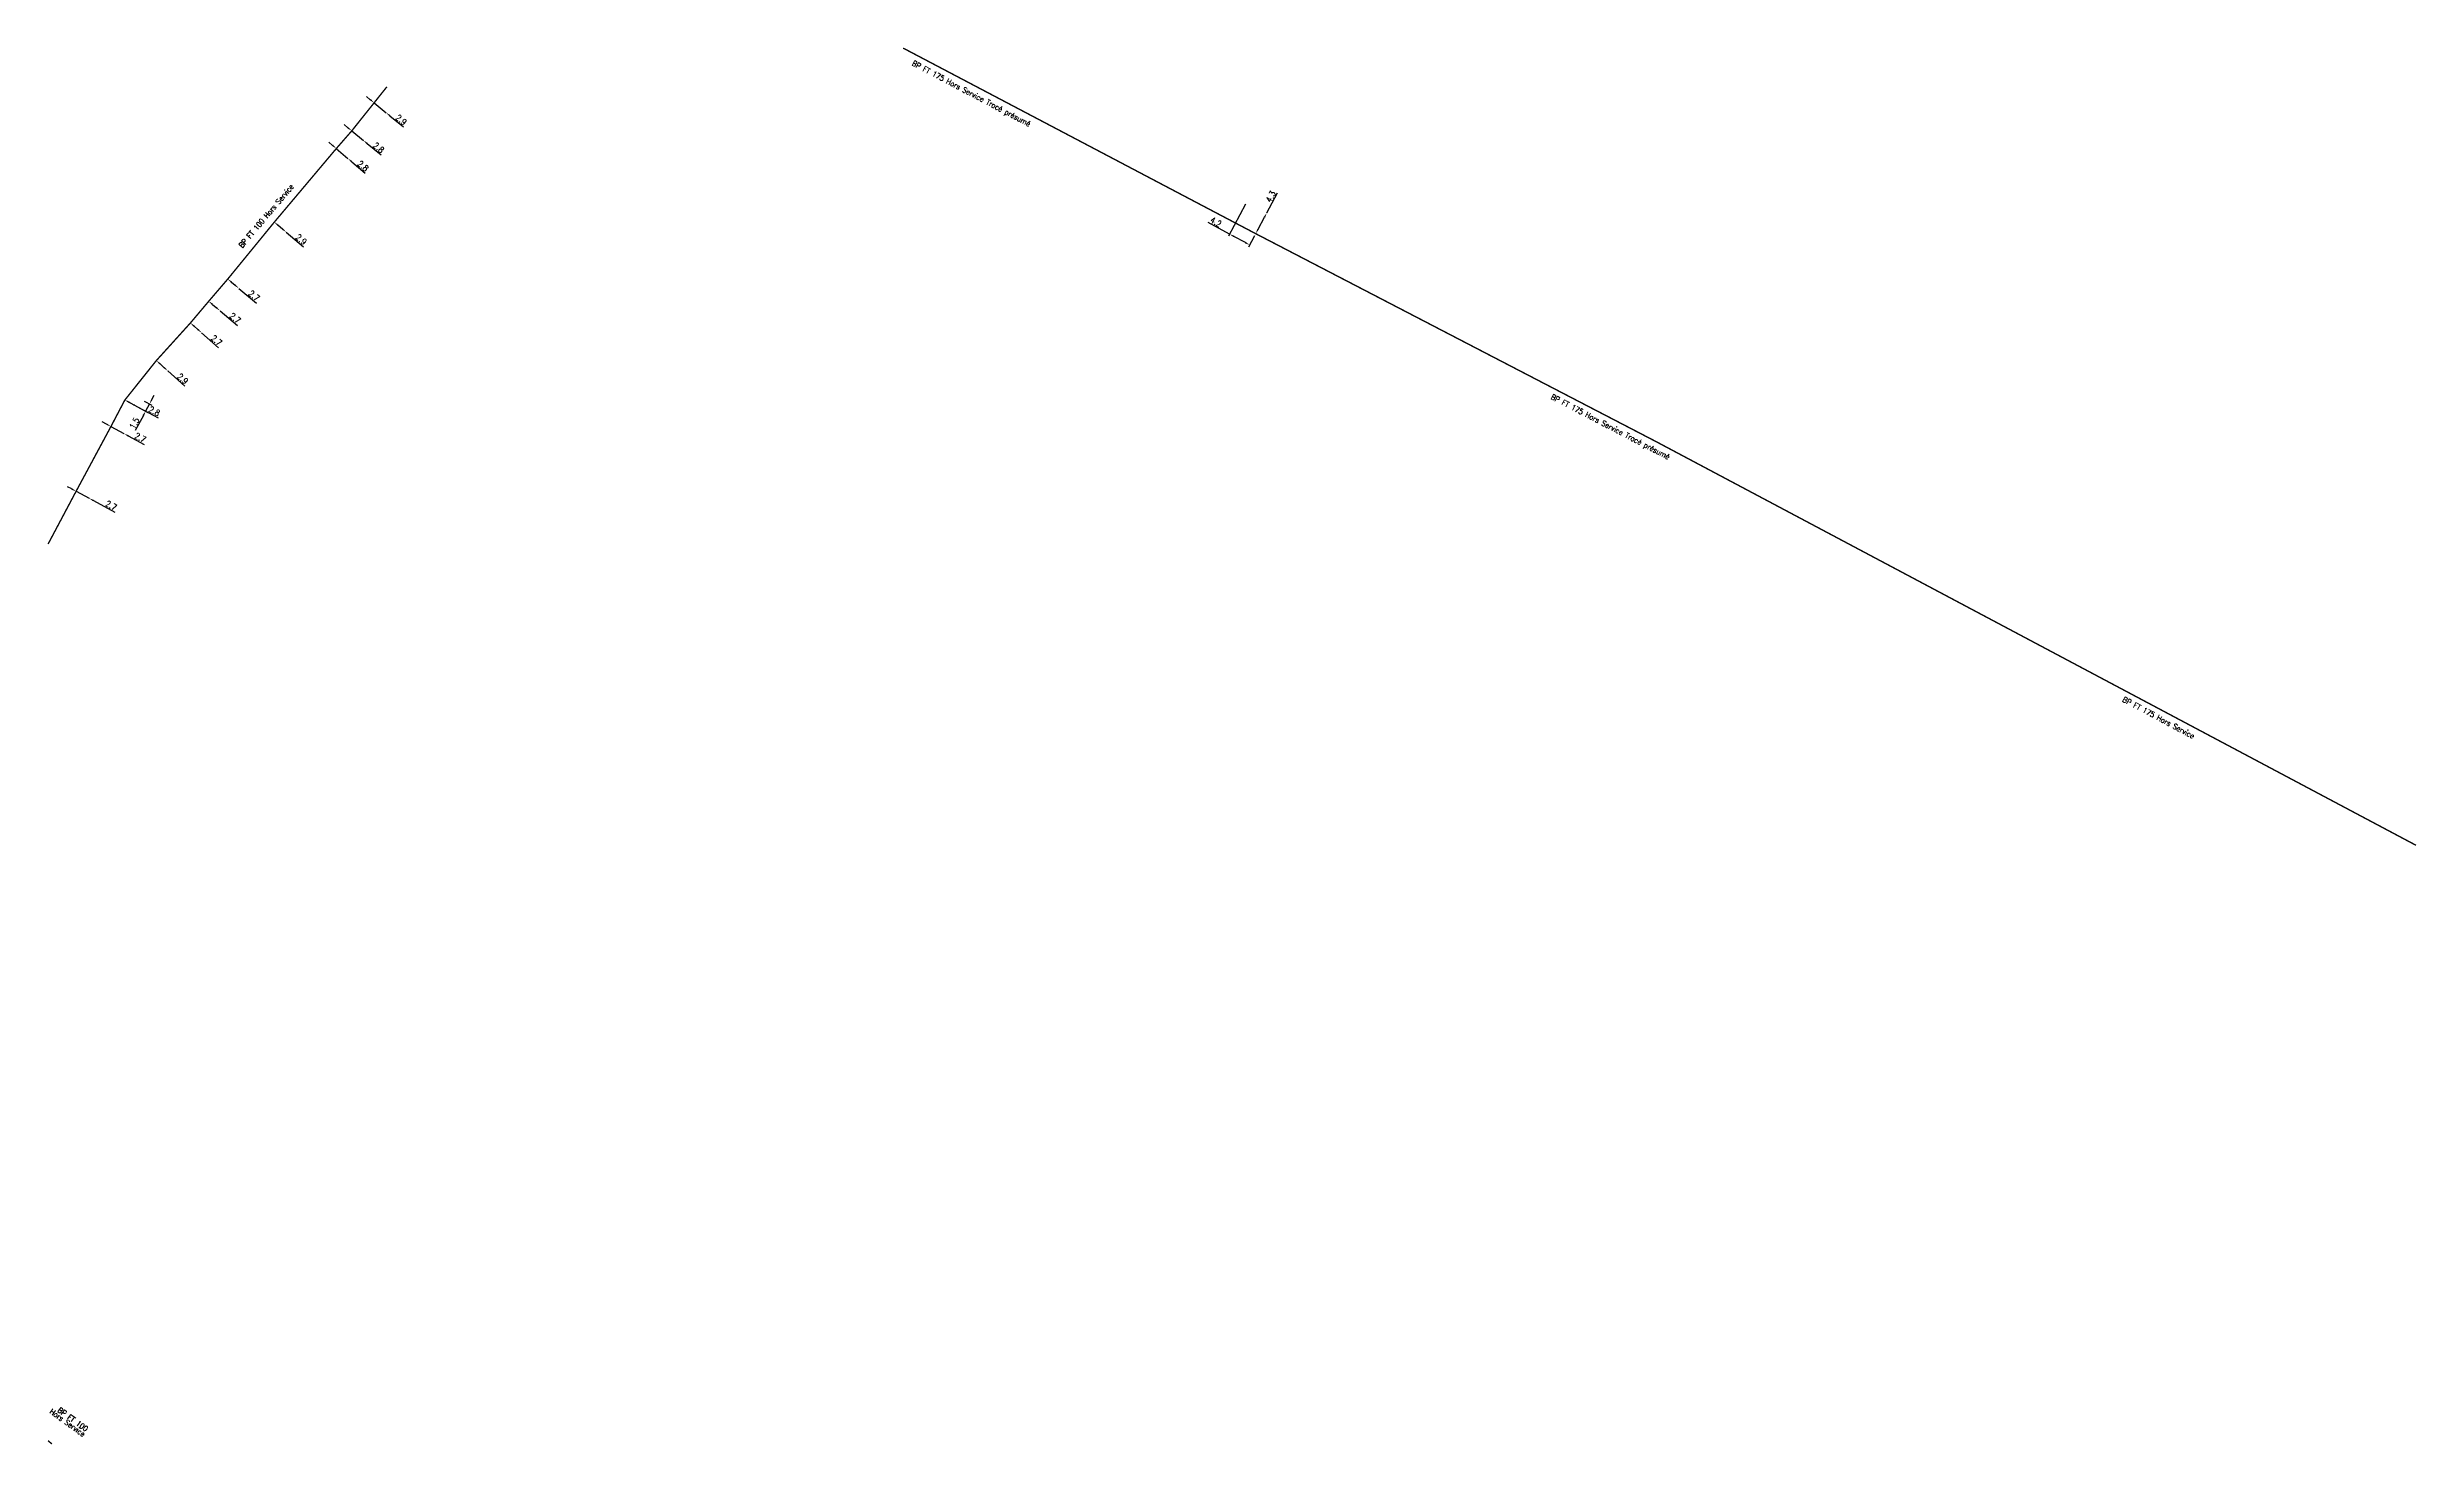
# Model space of a CAD drawing. Header units: millimetres. Extents: x 184000 to 185000, y 128000 to 129000.
# Drawn here: x 183999.9 to 184433.7, y 127999.9 to 128255.7 of the extents above; entities that cross this region are included whole.
import ezdxf
from ezdxf.enums import TextEntityAlignment as Align

# ---------------------------------------------------------------- set-up
doc = ezdxf.new("R2010")
doc.units = ezdxf.units.MM
doc.header["$PDMODE"] = 34
doc.layers.get('DEFPOINTS').update_dxf_attribs({"linetype": 'CONTINUOUS'})
doc.layers.add('L_908', color=5, linetype='CONTINUOUS')
doc.styles.get("Standard").update_dxf_attribs({"font": 'romans.shx', "width": 0.85})
doc.linetypes.add('BP_HS', pattern='A,2,-1,["G",Standard,S=0.85,R=0,X=-0.27,Y=-0.4],-1', length=4)
doc.dimstyles.get("Standard").update_dxf_attribs({"dimtxt": 1.5, "dimasz": 1.2, "dimexe": 0.625, "dimexo": 0.625, "dimgap": 0.25, "dimtad": 1, "dimdec": 1, "dimzin": 0, "dimdsep": 46, "dimtxsty": 'Standard', "dimcen": -0.5, "dimadec": 0, "dimazin": 0, "dimtfac": 1, "dimtdec": 1, "dimtmove": 0, "dimatfit": 3, "dimfxl": 0, "dimtolj": 1, "dimtzin": 0, "dimarcsym": 0})

# ---------------------------------------------------------------- blocks, each defined once
blk = doc.blocks.new('*D118')
at = {"layer": 'DEFPOINTS', "color": 0, "linetype": 'Continuous', "transparency": 16777216}
for p in [(184052.78, 128237.19), (184054.92, 128235.37), (184054.92, 128235.37)]:
    blk.add_point(p, dxfattribs=at)
at = {"layer": 'L_908', "color": 0, "linetype": 'Continuous', "lineweight": -2, "transparency": 16777216}
for p, q in [((184052.1, 128237.77), (184051.42, 128238.36)), ((184052.78, 128237.19), (184054.92, 128235.37)), ((184055.6, 128234.79), (184058.09, 128232.66))]:
    blk.add_line(p, q, dxfattribs=at)
at = {"layer": 'L_908', "color": 0, "linetype": 'Continuous', "transparency": 16777216}
for points in [[(184052.2, 128237.89), (184052, 128237.66), (184052.78, 128237.19)], [(184055.7, 128234.9), (184055.5, 128234.67), (184054.92, 128235.37)]]:
    blk.add_solid(points, dxfattribs=at)
at = {"layer": 'L_908', "color": 0, "linetype": 'Continuous', "transparency": 16777216, "insert": (184057.68, 128234), "char_height": 1.125, "attachment_point": 5, "rotation": 319.5368}
blk.add_mtext('\\A1;2.8', dxfattribs=at)
blk = doc.blocks.new('*D119')
at = {"layer": 'DEFPOINTS', "color": 0, "linetype": 'Continuous', "transparency": 16777216}
for p in [(184055.61, 128240.43), (184057.74, 128238.68), (184057.74, 128238.68)]:
    blk.add_point(p, dxfattribs=at)
at = {"layer": 'L_908', "color": 0, "linetype": 'Continuous', "lineweight": -2, "transparency": 16777216}
for p, q in [((184054.92, 128241), (184054.22, 128241.57)), ((184055.61, 128240.43), (184057.74, 128238.68)), ((184058.44, 128238.11), (184060.97, 128236.03))]:
    blk.add_line(p, q, dxfattribs=at)
at = {"layer": 'L_908', "color": 0, "linetype": 'Continuous', "transparency": 16777216}
for points in [[(184055.01, 128241.11), (184054.82, 128240.88), (184055.61, 128240.43)], [(184058.53, 128238.23), (184058.34, 128237.99), (184057.74, 128238.68)]]:
    blk.add_solid(points, dxfattribs=at)
at = {"layer": 'L_908', "color": 0, "linetype": 'Continuous', "transparency": 16777216, "insert": (184060.53, 128237.36), "char_height": 1.125, "attachment_point": 5, "rotation": 320.6059}
blk.add_mtext('\\A1;2.8', dxfattribs=at)
blk = doc.blocks.new('*D120')
at = {"layer": 'DEFPOINTS', "color": 0, "linetype": 'Continuous', "transparency": 16777216}
for p in [(184059.71, 128245.57), (184061.91, 128243.76), (184061.91, 128243.76)]:
    blk.add_point(p, dxfattribs=at)
at = {"layer": 'L_908', "color": 0, "linetype": 'Continuous', "lineweight": -2, "transparency": 16777216}
for p, q in [((184059.01, 128246.14), (184058.32, 128246.71)), ((184059.71, 128245.57), (184061.91, 128243.76)), ((184062.61, 128243.19), (184065.11, 128241.14))]:
    blk.add_line(p, q, dxfattribs=at)
at = {"layer": 'L_908', "color": 0, "linetype": 'Continuous', "transparency": 16777216}
for points in [[(184059.11, 128246.26), (184058.92, 128246.03), (184059.71, 128245.57)], [(184062.7, 128243.31), (184062.51, 128243.07), (184061.91, 128243.76)]]:
    blk.add_solid(points, dxfattribs=at)
at = {"layer": 'L_908', "color": 0, "linetype": 'Continuous', "transparency": 16777216, "insert": (184064.68, 128242.46), "char_height": 1.125, "attachment_point": 5, "rotation": 320.6059}
blk.add_mtext('\\A1;2.9', dxfattribs=at)
blk = doc.blocks.new('*D196')
at = {"layer": 'DEFPOINTS', "color": 0, "linetype": 'Continuous', "transparency": 16777216}
for p in [(184219.49, 128227.4), (184221.14, 128221.61), (184216.36, 128221.53)]:
    blk.add_point(p, dxfattribs=at)
at = {"layer": 'L_908', "color": 0, "linetype": 'Continuous', "lineweight": -2, "transparency": 16777216}
for p, q in [((184219.27, 128226.99), (184216.14, 128221.12)), ((184216.36, 128221.53), (184212.45, 128223.66)), ((184219.25, 128219.97), (184217.16, 128221.1)), ((184220.92, 128221.2), (184219.82, 128219.13))]:
    blk.add_line(p, q, dxfattribs=at)
at = {"layer": 'L_908', "color": 0, "linetype": 'Continuous', "transparency": 16777216}
for points in [[(184217.23, 128221.24), (184217.08, 128220.97), (184216.36, 128221.53)], [(184219.32, 128220.1), (184219.18, 128219.84), (184220.04, 128219.54)]]:
    blk.add_solid(points, dxfattribs=at)
at = {"layer": 'L_908', "color": 0, "linetype": 'Continuous', "transparency": 16777216, "insert": (184213.85, 128223.75), "char_height": 1.125, "attachment_point": 5, "rotation": 331.5201}
blk.add_mtext('\\A1;4.2', dxfattribs=at)
blk = doc.blocks.new('*D197')
at = {"layer": 'DEFPOINTS', "color": 0, "linetype": 'Continuous', "transparency": 16777216}
for p in [(184221.14, 128221.61), (184223.16, 128225.41), (184223.16, 128225.41)]:
    blk.add_point(p, dxfattribs=at)
at = {"layer": 'L_908', "color": 0, "linetype": 'Continuous', "lineweight": -2, "transparency": 16777216}
for p, q in [((184223.16, 128225.41), (184225.13, 128229.1)), ((184221.57, 128222.41), (184222.74, 128224.61))]:
    blk.add_line(p, q, dxfattribs=at)
at = {"layer": 'L_908', "color": 0, "linetype": 'Continuous', "transparency": 16777216}
for points in [[(184221.43, 128222.48), (184221.7, 128222.34), (184221.14, 128221.61)], [(184222.61, 128224.68), (184222.87, 128224.54), (184223.16, 128225.41)]]:
    blk.add_solid(points, dxfattribs=at)
at = {"layer": 'L_908', "color": 0, "linetype": 'Continuous', "transparency": 16777216, "insert": (184223.91, 128228.4), "char_height": 1.125, "attachment_point": 5, "rotation": 61.9726}
blk.add_mtext('\\A1;4.3', dxfattribs=at)
blk = doc.blocks.new('*D198')
at = {"layer": 'DEFPOINTS', "color": 0, "linetype": 'Continuous', "transparency": 16777216}
for p in [(184005.13, 128174.43), (184007.51, 128173.16), (184007.51, 128173.16)]:
    blk.add_point(p, dxfattribs=at)
at = {"layer": 'L_908', "color": 0, "linetype": 'Continuous', "lineweight": -2, "transparency": 16777216}
for p, q in [((184004.34, 128174.86), (184003.55, 128175.28)), ((184005.13, 128174.43), (184007.51, 128173.16)), ((184008.31, 128172.73), (184012.24, 128170.62))]:
    blk.add_line(p, q, dxfattribs=at)
at = {"layer": 'L_908', "color": 0, "linetype": 'Continuous', "transparency": 16777216}
for points in [[(184004.41, 128174.99), (184004.27, 128174.73), (184005.13, 128174.43)], [(184008.38, 128172.86), (184008.24, 128172.6), (184007.51, 128173.16)]]:
    blk.add_solid(points, dxfattribs=at)
at = {"layer": 'L_908', "color": 0, "linetype": 'Continuous', "transparency": 16777216, "insert": (184011.55, 128171.84), "char_height": 1.125, "attachment_point": 5, "rotation": 331.7946}
blk.add_mtext('\\A1;2.7', dxfattribs=at)
blk = doc.blocks.new('*D199')
at = {"layer": 'DEFPOINTS', "color": 0, "linetype": 'Continuous', "transparency": 16777216}
for p in [(184017.19, 128191.18), (184014.06, 128191.15), (184018.58, 128190.44)]:
    blk.add_point(p, dxfattribs=at)
at = {"layer": 'L_908', "color": 0, "linetype": 'Continuous', "lineweight": -2, "transparency": 16777216}
for p, q in [((184019, 128191.23), (184019.43, 128192.02)), ((184014.47, 128190.93), (184018.28, 128188.89)), ((184017.45, 128188.32), (184015.96, 128185.55)), ((184017.61, 128190.96), (184018.99, 128190.21)), ((184018.58, 128190.44), (184017.87, 128189.11))]:
    blk.add_line(p, q, dxfattribs=at)
at = {"layer": 'L_908', "color": 0, "linetype": 'Continuous', "transparency": 16777216}
for points in [[(184018.87, 128191.3), (184019.14, 128191.16), (184018.58, 128190.44)], [(184017.31, 128188.39), (184017.58, 128188.25), (184017.87, 128189.11)]]:
    blk.add_solid(points, dxfattribs=at)
at = {"layer": 'L_908', "color": 0, "linetype": 'Continuous', "transparency": 16777216, "insert": (184015.83, 128186.89), "char_height": 1.125, "attachment_point": 5, "rotation": 61.8269}
blk.add_mtext('\\A1;1.5', dxfattribs=at)
blk = doc.blocks.new('*D200')
at = {"layer": 'DEFPOINTS', "color": 0, "linetype": 'Continuous', "transparency": 16777216}
for p in [(184014.06, 128191.15), (184016.48, 128189.86), (184016.48, 128189.86)]:
    blk.add_point(p, dxfattribs=at)
at = {"layer": 'L_908', "color": 0, "linetype": 'Continuous', "lineweight": -2, "transparency": 16777216}
for p, q in [((184014.85, 128190.73), (184015.69, 128190.28)), ((184016.48, 128189.86), (184020.17, 128187.88))]:
    blk.add_line(p, q, dxfattribs=at)
at = {"layer": 'L_908', "color": 0, "linetype": 'Continuous', "transparency": 16777216}
for points in [[(184014.92, 128190.86), (184014.78, 128190.6), (184014.06, 128191.15)], [(184015.76, 128190.41), (184015.62, 128190.15), (184016.48, 128189.86)]]:
    blk.add_solid(points, dxfattribs=at)
at = {"layer": 'L_908', "color": 0, "linetype": 'Continuous', "transparency": 16777216, "insert": (184019.47, 128189.11), "char_height": 1.125, "attachment_point": 5, "rotation": 331.8269}
blk.add_mtext('\\A1;2.8', dxfattribs=at)
blk = doc.blocks.new('*D201')
at = {"layer": 'DEFPOINTS', "color": 0, "linetype": 'Continuous', "transparency": 16777216}
for p in [(184019.83, 128198.37), (184021.95, 128196.47), (184021.95, 128196.47)]:
    blk.add_point(p, dxfattribs=at)
at = {"layer": 'L_908', "color": 0, "linetype": 'Continuous', "lineweight": -2, "transparency": 16777216}
for p, q in [((184020.5, 128197.77), (184021.28, 128197.07)), ((184021.95, 128196.47), (184025.02, 128193.7))]:
    blk.add_line(p, q, dxfattribs=at)
at = {"layer": 'L_908', "color": 0, "linetype": 'Continuous', "transparency": 16777216}
for points in [[(184020.6, 128197.88), (184020.4, 128197.66), (184019.83, 128198.37)], [(184021.38, 128197.18), (184021.18, 128196.96), (184021.95, 128196.47)]]:
    blk.add_solid(points, dxfattribs=at)
at = {"layer": 'L_908', "color": 0, "linetype": 'Continuous', "transparency": 16777216, "insert": (184024.65, 128195.04), "char_height": 1.125, "attachment_point": 5, "rotation": 318.0534}
blk.add_mtext('\\A1;2.9', dxfattribs=at)
blk = doc.blocks.new('*D202')
at = {"layer": 'DEFPOINTS', "color": 0, "linetype": 'Continuous', "transparency": 16777216}
for p in [(184026.07, 128205.26), (184028.1, 128203.48), (184028.1, 128203.48)]:
    blk.add_point(p, dxfattribs=at)
at = {"layer": 'L_908', "color": 0, "linetype": 'Continuous', "lineweight": -2, "transparency": 16777216}
for p, q in [((184026.74, 128204.67), (184027.42, 128204.07)), ((184028.1, 128203.48), (184031.24, 128200.72))]:
    blk.add_line(p, q, dxfattribs=at)
at = {"layer": 'L_908', "color": 0, "linetype": 'Continuous', "transparency": 16777216}
for points in [[(184026.84, 128204.78), (184026.64, 128204.55), (184026.07, 128205.26)], [(184027.52, 128204.19), (184027.32, 128203.96), (184028.1, 128203.48)]]:
    blk.add_solid(points, dxfattribs=at)
at = {"layer": 'L_908', "color": 0, "linetype": 'Continuous', "transparency": 16777216, "insert": (184030.84, 128202.07), "char_height": 1.125, "attachment_point": 5, "rotation": 318.7491}
blk.add_mtext('\\A1;2.7', dxfattribs=at)
blk = doc.blocks.new('*D203')
at = {"layer": 'DEFPOINTS', "color": 0, "linetype": 'Continuous', "transparency": 16777216}
for p in [(184029.42, 128209.23), (184031.49, 128207.49), (184031.49, 128207.49)]:
    blk.add_point(p, dxfattribs=at)
at = {"layer": 'L_908', "color": 0, "linetype": 'Continuous', "lineweight": -2, "transparency": 16777216}
for p, q in [((184030.11, 128208.65), (184030.8, 128208.07)), ((184031.49, 128207.49), (184034.68, 128204.79))]:
    blk.add_line(p, q, dxfattribs=at)
at = {"layer": 'L_908', "color": 0, "linetype": 'Continuous', "transparency": 16777216}
for points in [[(184030.21, 128208.77), (184030.01, 128208.54), (184029.42, 128209.23)], [(184030.89, 128208.19), (184030.7, 128207.96), (184031.49, 128207.49)]]:
    blk.add_solid(points, dxfattribs=at)
at = {"layer": 'L_908', "color": 0, "linetype": 'Continuous', "transparency": 16777216, "insert": (184034.25, 128206.14), "char_height": 1.125, "attachment_point": 5, "rotation": 319.8113}
blk.add_mtext('\\A1;2.7', dxfattribs=at)
blk = doc.blocks.new('*D204')
at = {"layer": 'DEFPOINTS', "color": 0, "linetype": 'Continuous', "transparency": 16777216}
for p in [(184032.91, 128213.3), (184034.94, 128211.59), (184034.94, 128211.59)]:
    blk.add_point(p, dxfattribs=at)
at = {"layer": 'L_908', "color": 0, "linetype": 'Continuous', "lineweight": -2, "transparency": 16777216}
for p, q in [((184033.6, 128212.72), (184034.25, 128212.17)), ((184034.94, 128211.59), (184038.14, 128208.9))]:
    blk.add_line(p, q, dxfattribs=at)
at = {"layer": 'L_908', "color": 0, "linetype": 'Continuous', "transparency": 16777216}
for points in [[(184033.7, 128212.83), (184033.51, 128212.6), (184032.91, 128213.3)], [(184034.35, 128212.29), (184034.16, 128212.06), (184034.94, 128211.59)]]:
    blk.add_solid(points, dxfattribs=at)
at = {"layer": 'L_908', "color": 0, "linetype": 'Continuous', "transparency": 16777216, "insert": (184037.71, 128210.24), "char_height": 1.125, "attachment_point": 5, "rotation": 319.8718}
blk.add_mtext('\\A1;2.7', dxfattribs=at)
blk = doc.blocks.new('*D205')
at = {"layer": 'DEFPOINTS', "color": 0, "linetype": 'Continuous', "transparency": 16777216}
for p in [(184041.43, 128223.72), (184043.61, 128221.88), (184043.61, 128221.88)]:
    blk.add_point(p, dxfattribs=at)
at = {"layer": 'L_908', "color": 0, "linetype": 'Continuous', "lineweight": -2, "transparency": 16777216}
for p, q in [((184042.12, 128223.14), (184042.92, 128222.47)), ((184043.61, 128221.88), (184046.77, 128219.22))]:
    blk.add_line(p, q, dxfattribs=at)
at = {"layer": 'L_908', "color": 0, "linetype": 'Continuous', "transparency": 16777216}
for points in [[(184042.22, 128223.26), (184042.02, 128223.03), (184041.43, 128223.72)], [(184043.02, 128222.58), (184042.82, 128222.35), (184043.61, 128221.88)]]:
    blk.add_solid(points, dxfattribs=at)
at = {"layer": 'L_908', "color": 0, "linetype": 'Continuous', "transparency": 16777216, "insert": (184046.36, 128220.55), "char_height": 1.125, "attachment_point": 5, "rotation": 319.8407}
blk.add_mtext('\\A1;2.9', dxfattribs=at)
blk = doc.blocks.new('*D206')
at = {"layer": 'DEFPOINTS', "color": 0, "linetype": 'Continuous', "transparency": 16777216}
for p in [(184011.51, 128186.29), (184013.89, 128185.01), (184013.89, 128185.01)]:
    blk.add_point(p, dxfattribs=at)
at = {"layer": 'L_908', "color": 0, "linetype": 'Continuous', "lineweight": -2, "transparency": 16777216}
for p, q in [((184010.72, 128186.72), (184009.93, 128187.15)), ((184011.51, 128186.29), (184013.89, 128185.01)), ((184014.68, 128184.59), (184017.57, 128183.03))]:
    blk.add_line(p, q, dxfattribs=at)
at = {"layer": 'L_908', "color": 0, "linetype": 'Continuous', "transparency": 16777216}
for points in [[(184010.79, 128186.85), (184010.65, 128186.59), (184011.51, 128186.29)], [(184014.76, 128184.72), (184014.61, 128184.46), (184013.89, 128185.01)]]:
    blk.add_solid(points, dxfattribs=at)
at = {"layer": 'L_908', "color": 0, "linetype": 'Continuous', "transparency": 16777216, "insert": (184016.88, 128184.26), "char_height": 1.125, "attachment_point": 5, "rotation": 331.7222}
blk.add_mtext('\\A1;2.7', dxfattribs=at)

msp = doc.modelspace()

# ---------------------------------------------------------------- linework, layer by layer
at = {"layer": 'L_908', "linetype": 'BP_HS', "const_width": 0.25}
msp.add_lwpolyline([(184156.58, 128255.59), (184221.14, 128221.61), (184294.37, 128183.58), (184433.61, 128109.62)], dxfattribs=at)
at = {"layer": 'L_908', "linetype": 'BP_HS', "ltscale": 0.5, "flags": 128}
msp.add_lwpolyline([(184062.04, 128248.5, 0.25, 0.25, 0), (184059.71, 128245.57, 0.25, 0.25, 0), (184055.61, 128240.43, 0.25, 0.25, 0), (184052.78, 128237.19, 0.25, 0.25, 0), (184041.43, 128223.72, 0.25, 0.25, 0), (184032.91, 128213.3, 0.25, 0.25, 0), (184029.42, 128209.23, 0.25, 0.25, 0), (184026.07, 128205.26, 0.25, 0.25, 0), (184019.83, 128198.37, 0.25, 0.25, 0), (184014.06, 128191.15, 0.25, 0.25, 0), (184011.51, 128186.29, 0.25, 0.25, 0), (184005.13, 128174.43, 0.25, 0.25, 0), (184000, 128164.77, 0, 0, 0)], format="xyseb", dxfattribs=at)
at = {"layer": 'L_908', "linetype": 'BP_HS', "ltscale": 0.5, "const_width": 0.25, "flags": 128}
msp.add_lwpolyline([(184000.69, 128000), (184000, 128000.6)], dxfattribs=at)

# ---------------------------------------------------------------- texts
at = {"layer": 'L_908', "linetype": 'Continuous', "width": 0.85}
for s, rotation, p in [('BP FT 175 Hors Service Tracé présumé', 332.2417, (184169.01, 128247.15)), ('BP FT 175 Hors Service Tracé présumé', 332.5525, (184286.04, 128186.12)), ('BP FT 175 Hors Service', 331.9216, (184386.49, 128133))]:
    msp.add_text(s, height=1, rotation=rotation, dxfattribs=at).set_placement(p, align=Align.MIDDLE)
for s, rotation, p in [('BP FT 100 Hors Service', 49.8604, (184035.59, 128218.92)), ('Hors Service', 324.1563, (184000.19, 128005.7)), ('BP FT 100', 324.1563, (184001.64, 128005.98))]:
    msp.add_text(s, height=1, rotation=rotation, dxfattribs=at).set_placement(p)

# ---------------------------------------------------------------- dimensions: what is measured, and where the dimension line sits
at = {"layer": 'L_908', "linetype": 'Continuous'}
for base, p1, p2, angle, override, picture, middle in [((184061.91, 128243.76), (184059.71, 128245.57), (184061.91, 128243.76), 140.6059, {"dimscale": 0.75, "dimlfac": 1, "dimlunit": 2, "dimatfit": 0}, '*D120', (184064.2, 128241.88)), ((184057.7397, 128238.6815), (184055.6145, 128240.4268), (184057.7397, 128238.6815), 140.6059, {"dimscale": 0.75, "dimlfac": 1, "dimlunit": 2, "dimatfit": 0}, '*D119', (184060.0498, 128236.7843)), ((184054.92, 128235.37), (184052.78, 128237.19), (184054.92, 128235.37), 139.5368, {"dimscale": 0.75, "dimlfac": 1, "dimlunit": 2, "dimatfit": 0}, '*D118', (184057.19, 128233.43)), ((184216.36, 128221.53), (184221.14, 128221.61), (184219.49, 128227.4), 331.5201, {"dimscale": 0.75}, '*D196', (184213.5, 128223.09)), ((184223.16, 128225.41), (184221.14, 128221.61), (184223.16, 128225.41), 241.9726, {"dimscale": 0.75}, '*D197', (184224.57, 128228.05)), ((184043.61, 128221.88), (184041.43, 128223.72), (184043.61, 128221.88), 139.8407, {"dimscale": 0.75}, '*D205', (184045.88, 128219.97)), ((184034.94, 128211.59), (184032.91, 128213.3), (184034.94, 128211.59), 139.8718, {"dimscale": 0.75}, '*D204', (184037.23, 128209.66)), ((184031.49, 128207.49), (184029.42, 128209.23), (184031.49, 128207.49), 139.8113, {"dimscale": 0.75}, '*D203', (184033.77, 128205.56)), ((184028.1, 128203.48), (184026.07, 128205.26), (184028.1, 128203.48), 138.7491, {"dimscale": 0.75}, '*D202', (184030.34, 128201.51)), ((184021.9466, 128196.4674), (184019.8269, 128198.3724), (184021.9466, 128196.4674), 138.0534, {"dimscale": 0.75}, '*D201', (184024.153, 128194.4845)), ((184018.58, 128190.44), (184014.06, 128191.15), (184017.19, 128191.18), 241.8269, {"dimscale": 0.75, "dimatfit": 0}, '*D199', (184016.49, 128186.54)), ((184013.89, 128185.01), (184011.51, 128186.29), (184013.89, 128185.01), 151.7222, {"dimscale": 0.75, "dimlfac": 1, "dimlunit": 2, "dimatfit": 0}, '*D206', (184016.52, 128183.6)), ((184016.4849, 128189.8559), (184014.0607, 128191.1543), (184016.4849, 128189.8559), 151.8269, {"dimscale": 0.75}, '*D200', (184019.12, 128188.4446)), ((184007.51, 128173.16), (184005.13, 128174.43), (184007.51, 128173.16), 151.7946, {"dimscale": 0.75, "dimatfit": 0}, '*D198', (184011.2, 128171.18))]:
    dim = msp.add_linear_dim(base=base, p1=p1, p2=p2, angle=angle, dimstyle='Standard', override=override, dxfattribs=at)
    dim.commit()
    dim.dimension.update_dxf_attribs({"geometry": picture, "text_midpoint": middle, "dimtype": 160})

doc.saveas('drawing.dxf')
